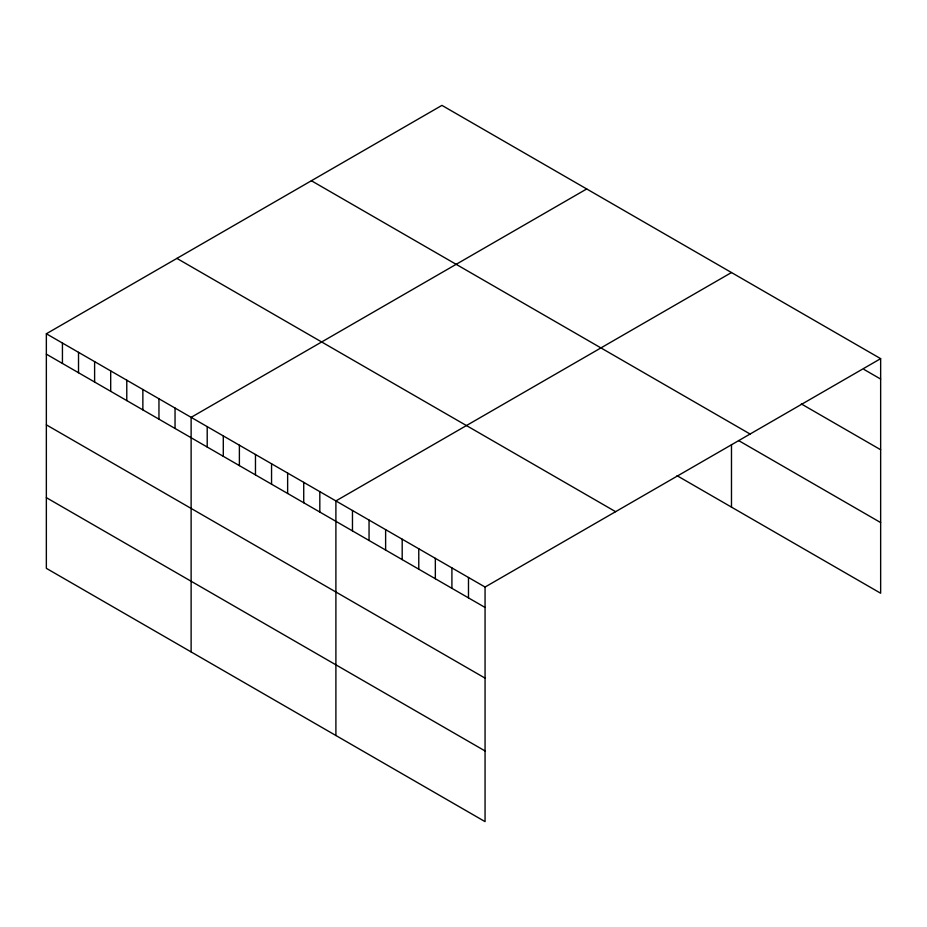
<?xml version="1.0" encoding="UTF-8"?>
<svg xmlns="http://www.w3.org/2000/svg" width="927" height="927" viewBox="0 0 927 927"><rect width="100%" height="100%" fill="white"/><g stroke="black" fill="none" stroke-linecap="round" stroke-linejoin="round"><path stroke-width="1.39" d="M46.35 333.766L485.064 587.046L485.064 821.623L46.35 568.344L46.35 333.766L441.936 105.377L880.65 358.656L880.65 593.234L677.046 475.69M586.71 188.957L191.124 417.347L191.124 651.924M731.484 272.538L335.898 500.928L335.898 735.505M485.064 587.046L880.65 358.656M864.08 369.491L880.65 379.062M801.334 403.94L880.65 449.734M311.391 180.742L750.105 434.033M738.587 440.545L880.65 522.561M176.895 258.39L615.609 511.681M46.35 354.16L485.064 607.452M46.35 424.844L485.064 678.124M46.35 497.66L485.064 750.951M731.484 444.601L731.484 507.115M468.483 577.486L468.483 597.88M451.912 567.915L451.912 588.309M435.342 558.344L435.342 578.749M418.772 548.772L418.772 569.178M402.191 539.213L402.191 559.607M385.62 529.641L385.62 550.035M369.05 520.07L369.05 540.476M352.469 510.499L352.469 530.904M319.815 491.646L319.815 512.052M303.732 482.353L303.732 502.758M287.637 473.071L287.637 493.477M271.553 463.79L271.553 484.184M255.47 454.497L255.47 474.902M239.386 445.215L239.386 465.609M223.291 435.922L223.291 456.327M207.208 426.64L207.208 447.034M175.041 408.065L175.041 428.459M158.957 398.772L158.957 419.178M142.862 389.491L142.862 409.885M126.779 380.197L126.779 400.603M110.695 370.916L110.695 391.31M94.612 361.623L94.612 382.028M78.517 352.341L78.517 372.735M62.433 343.048L62.433 363.454"/></g></svg>
